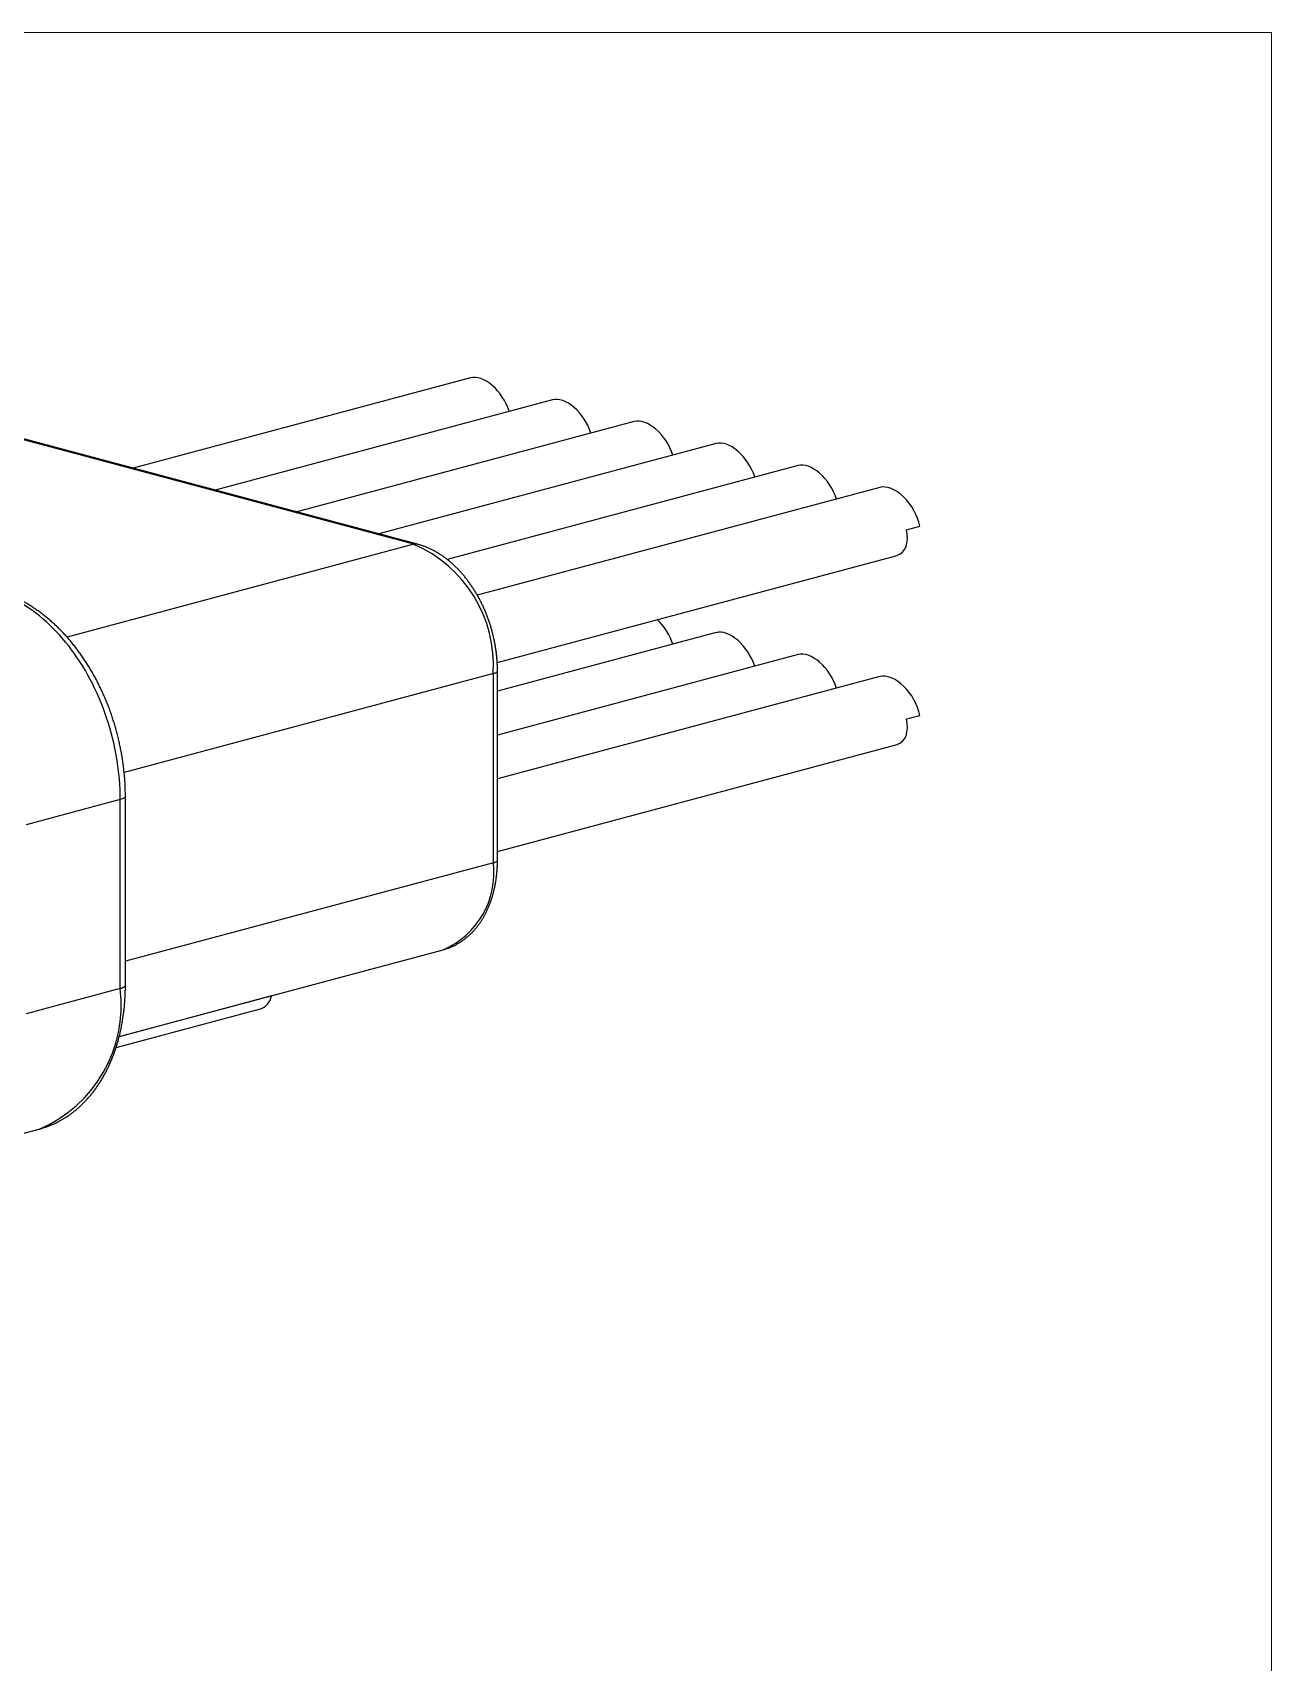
# Model space of a CAD drawing. Header units: inches. Extents: x 0.17 to 7.17, y 0.17 to 5.5.
# Drawn here: x 6.284 to 7.167, y 4.338 to 5.5 of the extents above; entities that cross this region are included whole.
import ezdxf

# ---------------------------------------------------------------- set-up
doc = ezdxf.new("R2010")
doc.units = ezdxf.units.IN
doc.header["$LTSCALE"] = 0.666667
doc.header["$MEASUREMENT"] = 0
doc.linetypes.add('SLD-Solid', pattern=[0])

msp = doc.modelspace()

# ---------------------------------------------------------------- linework, layer by layer
at = {"color": 7, "linetype": 'SLD-Solid', "lineweight": 18}
for p, q in [((7.1667, 5.5), (0.1667, 5.5)), ((7.1667, 0.1667), (7.1667, 5.5))]:
    msp.add_line(p, q, dxfattribs=at)
at = {"color": 7, "linetype": 'SLD-Solid', "lineweight": 25}
for p, q in [((6.5959, 5.2538), (6.3555, 5.1894)), ((6.6543, 5.2382), (6.4138, 5.1738)), ((6.7126, 5.2226), (6.4722, 5.1582)), ((6.5556, 5.1351), (6.2533, 5.2161)), ((6.5582, 5.1351), (6.2559, 5.2161)), ((6.7709, 5.2069), (6.5305, 5.1425)), ((6.8293, 5.1913), (6.5792, 5.1243)), ((6.8876, 5.1757), (6.6007, 5.0988)), ((6.9067, 5.1454), (6.9162, 5.148)), ((6.6149, 5.0509), (6.8999, 5.1272)), ((6.7709, 5.0721), (6.6151, 5.0303)), ((6.8293, 5.0564), (6.6151, 4.999)), ((6.6151, 4.9098), (6.6151, 5.0447)), ((6.6122, 4.908), (6.6122, 5.0429)), ((6.8876, 5.0408), (6.6151, 4.9678)), ((6.9067, 5.0106), (6.9162, 5.0131)), ((6.6151, 4.916), (6.8999, 4.9923)), ((6.3462, 4.8182), (6.3462, 4.953)), ((6.3499, 4.8205), (6.3499, 4.9554)), ((6.3455, 4.784), (6.5763, 4.8459)), ((6.454, 4.813), (6.3455, 4.7839)), ((6.4459, 4.8036), (6.3432, 4.776)), ((6.0356, 4.6503), (6.2884, 4.718))]:
    msp.add_line(p, q, dxfattribs=at)
at = {"color": 8, "linetype": 'SLD-Solid', "lineweight": 25}
for p, q in [((6.5556, 5.1351), (6.3084, 5.0689)), ((6.6122, 5.0429), (6.349, 4.9724)), ((6.3462, 4.953), (6.2792, 4.9351)), ((6.6122, 4.908), (6.3499, 4.8377)), ((6.3462, 4.8182), (6.2792, 4.8002))]:
    msp.add_line(p, q, dxfattribs=at)
at = {"color": 7, "linetype": 'SLD-Solid', "lineweight": 25, "flags": 128}
msp.add_lwpolyline([(6.3462, 4.953), (6.3462, 4.9567), (6.3461, 4.9603), (6.3459, 4.964), (6.3456, 4.9676), (6.3453, 4.9713), (6.3448, 4.975), (6.3443, 4.9787), (6.3438, 4.9824), (6.3431, 4.986), (6.3424, 4.9897), (6.3416, 4.9934), (6.3407, 4.997), (6.3398, 5.0007), (6.3388, 5.0043), (6.3377, 5.0079), (6.3365, 5.0114), (6.3353, 5.015), (6.334, 5.0185), (6.3326, 5.0219), (6.3312, 5.0254), (6.3297, 5.0287), (6.3282, 5.0321), (6.3266, 5.0354), (6.3249, 5.0386), (6.3231, 5.0418), (6.3214, 5.045), (6.3195, 5.0481), (6.3176, 5.0511), (6.3156, 5.0541), (6.3136, 5.057), (6.3116, 5.0598), (6.3095, 5.0626), (6.3073, 5.0653), (6.3051, 5.0679), (6.3029, 5.0704), (6.3006, 5.0729), (6.2983, 5.0753), (6.2959, 5.0776), (6.2936, 5.0798), (6.2911, 5.0819), (6.2887, 5.084), (6.2862, 5.0859), (6.2837, 5.0878), (6.2812, 5.0895), (6.2786, 5.0912), (6.276, 5.0928), (6.2735, 5.0943), (6.2708, 5.0956), (6.2682, 5.0969), (6.2656, 5.0981), (6.263, 5.0992), (6.2603, 5.1001), (6.2577, 5.101), (6.255, 5.1018)], dxfattribs=at)
at = {"color": 8, "linetype": 'SLD-Solid', "lineweight": 25, "flags": 128}
for points in [[(6.6122, 5.0429), (6.6129, 5.0431), (6.6135, 5.0433), (6.614, 5.0435), (6.6144, 5.0438), (6.6148, 5.044), (6.615, 5.0443), (6.6151, 5.0446), (6.6151, 5.0447)], [(6.3499, 4.9554), (6.3499, 4.9553), (6.3498, 4.9549), (6.3496, 4.9546), (6.3492, 4.9543), (6.3488, 4.9541), (6.3483, 4.9538), (6.3477, 4.9535), (6.347, 4.9533), (6.3462, 4.953)], [(6.6122, 4.908), (6.6129, 4.9082), (6.6135, 4.9084), (6.614, 4.9087), (6.6144, 4.9089), (6.6148, 4.9092), (6.615, 4.9094), (6.6151, 4.9097), (6.6151, 4.9098)], [(6.3499, 4.8205), (6.3499, 4.8204), (6.3498, 4.8201), (6.3496, 4.8198), (6.3492, 4.8195), (6.3488, 4.8192), (6.3483, 4.8189), (6.3477, 4.8186), (6.347, 4.8184), (6.3462, 4.8182)]]:
    msp.add_lwpolyline(points, dxfattribs=at)
at = {"color": 8, "linetype": 'SLD-Solid', "lineweight": 25}
for centre, radius, start, end in [((6.557, 5.1304), 0.00488, 75.3979, 105.6991), ((6.5529, 4.9008), 0.0597, 293.0764, 6.9221), ((6.2511, 4.8063), 0.0959, 292.8991, 7.0994)]:
    msp.add_arc(centre, radius, start, end, dxfattribs=at)
at = {"color": 7, "linetype": 'SLD-Solid', "lineweight": 25}
for centre, radius, start, end in [((6.5181, 5.0486), 0.0942, 356.4861, 66.5586), ((6.4412, 4.8158), 0.0132, 291.1335, 347.3338)]:
    msp.add_arc(centre, radius, start, end, dxfattribs=at)
for centre, major_axis, ratio, start_param, end_param in [((6.6068, 5.2309), (-0.0131, 0.022), 0.579608, 4.340985, 6.121029), ((6.6651, 5.2152), (-0.0131, 0.022), 0.579608, 4.340985, 6.121029), ((6.7235, 5.1996), (-0.0131, 0.022), 0.579608, 4.340985, 6.121029), ((6.7818, 5.184), (-0.0131, 0.022), 0.579608, 4.340985, 6.121029), ((6.8401, 5.1683), (-0.0131, 0.022), 0.579608, 4.340985, 6.121029), ((6.8985, 5.1527), (-0.0131, 0.022), 0.579608, 4.17555, 6.121029), ((6.889, 5.1502), (-0.0131, 0.022), 0.579608, 2.979436, 4.17555), ((6.7235, 5.0647), (-0.0131, 0.022), 0.579608, 4.340985, 5.179217), ((6.7818, 5.0491), (-0.0131, 0.022), 0.579608, 4.340985, 6.121029), ((6.8401, 5.0335), (-0.0131, 0.022), 0.579608, 4.340985, 6.121029), ((6.8985, 5.0178), (-0.0131, 0.022), 0.579608, 4.17555, 6.121029), ((6.889, 5.0153), (-0.0131, 0.022), 0.579608, 2.979436, 4.17555), ((6.4424, 4.8166), (-0.0105, 0.0136), 0.502791, 4.095514, 4.104444)]:
    msp.add_ellipse(centre, major_axis=major_axis, ratio=ratio, start_param=start_param, end_param=end_param, dxfattribs=at)
for points, knots in [([(6.6151, 5.0447), (6.6151, 5.0452), (6.6151, 5.0466), (6.615, 5.0489), (6.6149, 5.0516), (6.6147, 5.0543), (6.6144, 5.057), (6.614, 5.0598), (6.6136, 5.0625), (6.6131, 5.0652), (6.6125, 5.0679), (6.6119, 5.0706), (6.6112, 5.0733), (6.6105, 5.076), (6.6096, 5.0786), (6.6088, 5.0812), (6.6078, 5.0838), (6.6068, 5.0864), (6.6057, 5.0889), (6.6046, 5.0914), (6.6034, 5.0938), (6.6022, 5.0963), (6.6009, 5.0986), (6.5995, 5.1009), (6.5981, 5.1032), (6.5966, 5.1054), (6.5951, 5.1076), (6.5935, 5.1097), (6.5919, 5.1118), (6.5903, 5.1137), (6.5886, 5.1156), (6.5868, 5.1175), (6.585, 5.1193), (6.5832, 5.121), (6.5814, 5.1226), (6.5795, 5.1241), (6.5775, 5.1256), (6.5756, 5.127), (6.5736, 5.1283), (6.5716, 5.1295), (6.5696, 5.1306), (6.5675, 5.1317), (6.5655, 5.1326), (6.5634, 5.1334), (6.5613, 5.1342), (6.5596, 5.1347), (6.5585, 5.135), (6.5582, 5.1351)], [0, 0, 0, 0, 0.012259, 0.035003, 0.057739, 0.080469, 0.103192, 0.12591, 0.148624, 0.171334, 0.194041, 0.216747, 0.239452, 0.262158, 0.284866, 0.307576, 0.33029, 0.353009, 0.375734, 0.398465, 0.421205, 0.443953, 0.466711, 0.489478, 0.512256, 0.535044, 0.557841, 0.580648, 0.603464, 0.626287, 0.649116, 0.671947, 0.694777, 0.717603, 0.740419, 0.76322, 0.786001, 0.808755, 0.831474, 0.854151, 0.876778, 0.899347, 0.921851, 0.94428, 0.966629, 0.988892, 1, 1, 1, 1]), ([(6.3499, 4.9554), (6.3499, 4.956), (6.3499, 4.9578), (6.3498, 4.9607), (6.3497, 4.9641), (6.3495, 4.9675), (6.3492, 4.971), (6.3488, 4.9744), (6.3484, 4.9779), (6.3479, 4.9814), (6.3474, 4.9848), (6.3467, 4.9882), (6.346, 4.9917), (6.3453, 4.9951), (6.3445, 4.9985), (6.3436, 5.0019), (6.3426, 5.0053), (6.3416, 5.0087), (6.3405, 5.012), (6.3394, 5.0153), (6.3382, 5.0186), (6.3369, 5.0219), (6.3356, 5.0251), (6.3342, 5.0283), (6.3327, 5.0314), (6.3312, 5.0345), (6.3297, 5.0376), (6.3281, 5.0406), (6.3264, 5.0436), (6.3247, 5.0466), (6.3229, 5.0494), (6.3211, 5.0523), (6.3192, 5.0551), (6.3173, 5.0578), (6.3153, 5.0604), (6.3133, 5.063), (6.3112, 5.0656), (6.3091, 5.0681), (6.3069, 5.0705), (6.3047, 5.0728), (6.3025, 5.0751), (6.3002, 5.0773), (6.2979, 5.0794), (6.2956, 5.0814), (6.2932, 5.0834), (6.2908, 5.0853), (6.2884, 5.0871), (6.2859, 5.0888), (6.2835, 5.0905), (6.281, 5.092), (6.2784, 5.0935), (6.2759, 5.0949), (6.2733, 5.0962), (6.2707, 5.0974), (6.2681, 5.0985), (6.2655, 5.0995), (6.2629, 5.1004), (6.2605, 5.1012), (6.2589, 5.1016), (6.2582, 5.1018)], [0, 0, 0, 0, 0.009529, 0.027309, 0.045086, 0.062859, 0.080628, 0.098395, 0.116158, 0.133919, 0.151678, 0.169436, 0.187191, 0.204946, 0.2227, 0.240454, 0.258208, 0.275963, 0.293719, 0.311476, 0.329236, 0.346997, 0.364761, 0.382528, 0.400299, 0.418073, 0.435852, 0.453635, 0.471422, 0.489214, 0.507011, 0.524812, 0.542619, 0.56043, 0.578246, 0.596066, 0.613889, 0.631716, 0.649544, 0.667374, 0.685204, 0.703033, 0.720858, 0.738678, 0.756492, 0.774296, 0.792089, 0.809868, 0.827629, 0.845371, 0.863089, 0.880781, 0.898444, 0.916073, 0.933667, 0.951221, 0.968734, 0.986202, 1, 1, 1, 1]), ([(6.5763, 4.8459), (6.5764, 4.8459), (6.5772, 4.8461), (6.5786, 4.8465), (6.5805, 4.8472), (6.5824, 4.848), (6.5842, 4.8488), (6.586, 4.8498), (6.5878, 4.8508), (6.5895, 4.8519), (6.5912, 4.8531), (6.5928, 4.8544), (6.5944, 4.8558), (6.596, 4.8572), (6.5975, 4.8587), (6.5989, 4.8603), (6.6003, 4.862), (6.6017, 4.8638), (6.603, 4.8656), (6.6042, 4.8675), (6.6054, 4.8695), (6.6065, 4.8716), (6.6075, 4.8737), (6.6085, 4.8758), (6.6094, 4.8781), (6.6103, 4.8803), (6.6111, 4.8827), (6.6118, 4.8851), (6.6124, 4.8875), (6.613, 4.8899), (6.6135, 4.8924), (6.614, 4.895), (6.6143, 4.8976), (6.6146, 4.9002), (6.6149, 4.9028), (6.615, 4.9055), (6.6151, 4.9078), (6.6151, 4.9093), (6.6151, 4.9098)], [0, 0, 0, 0, 0.005628, 0.033208, 0.060785, 0.088374, 0.115993, 0.143657, 0.171384, 0.199185, 0.227074, 0.255062, 0.283156, 0.311361, 0.339683, 0.368122, 0.396676, 0.425343, 0.454118, 0.482993, 0.511961, 0.541013, 0.570139, 0.59933, 0.628576, 0.657868, 0.687198, 0.716556, 0.745937, 0.775333, 0.804739, 0.83415, 0.863561, 0.89297, 0.922373, 0.95177, 0.981158, 1, 1, 1, 1]), ([(6.2884, 4.718), (6.2886, 4.718), (6.2896, 4.7183), (6.2914, 4.7189), (6.2938, 4.7197), (6.2961, 4.7206), (6.2985, 4.7216), (6.3008, 4.7226), (6.303, 4.7238), (6.3052, 4.7251), (6.3074, 4.7264), (6.3096, 4.7278), (6.3117, 4.7294), (6.3137, 4.731), (6.3158, 4.7326), (6.3177, 4.7344), (6.3197, 4.7363), (6.3216, 4.7382), (6.3234, 4.7402), (6.3252, 4.7423), (6.3269, 4.7444), (6.3286, 4.7467), (6.3302, 4.749), (6.3318, 4.7514), (6.3333, 4.7538), (6.3347, 4.7564), (6.3361, 4.7589), (6.3375, 4.7616), (6.3387, 4.7643), (6.3399, 4.7671), (6.3411, 4.7699), (6.3421, 4.7728), (6.3431, 4.7757), (6.3441, 4.7787), (6.3449, 4.7817), (6.3457, 4.7848), (6.3465, 4.7879), (6.3471, 4.7911), (6.3477, 4.7943), (6.3482, 4.7975), (6.3487, 4.8007), (6.3491, 4.804), (6.3494, 4.8074), (6.3496, 4.8107), (6.3498, 4.8141), (6.3499, 4.8173), (6.3499, 4.8195), (6.3499, 4.8205)], [0, 0, 0, 0, 0.005391, 0.027289, 0.049186, 0.071089, 0.093006, 0.114944, 0.136909, 0.15891, 0.18095, 0.203037, 0.225174, 0.247365, 0.269613, 0.291921, 0.31429, 0.33672, 0.359211, 0.381762, 0.404372, 0.427038, 0.449757, 0.472526, 0.495341, 0.518199, 0.541096, 0.564028, 0.58699, 0.609979, 0.632992, 0.656024, 0.679072, 0.702133, 0.725205, 0.748285, 0.77137, 0.794459, 0.817549, 0.84064, 0.863729, 0.886816, 0.9099, 0.93298, 0.956055, 0.979127, 1, 1, 1, 1])]:
    msp.add_open_spline(points, degree=3, knots=knots, dxfattribs=at)

doc.saveas('drawing.dxf')
